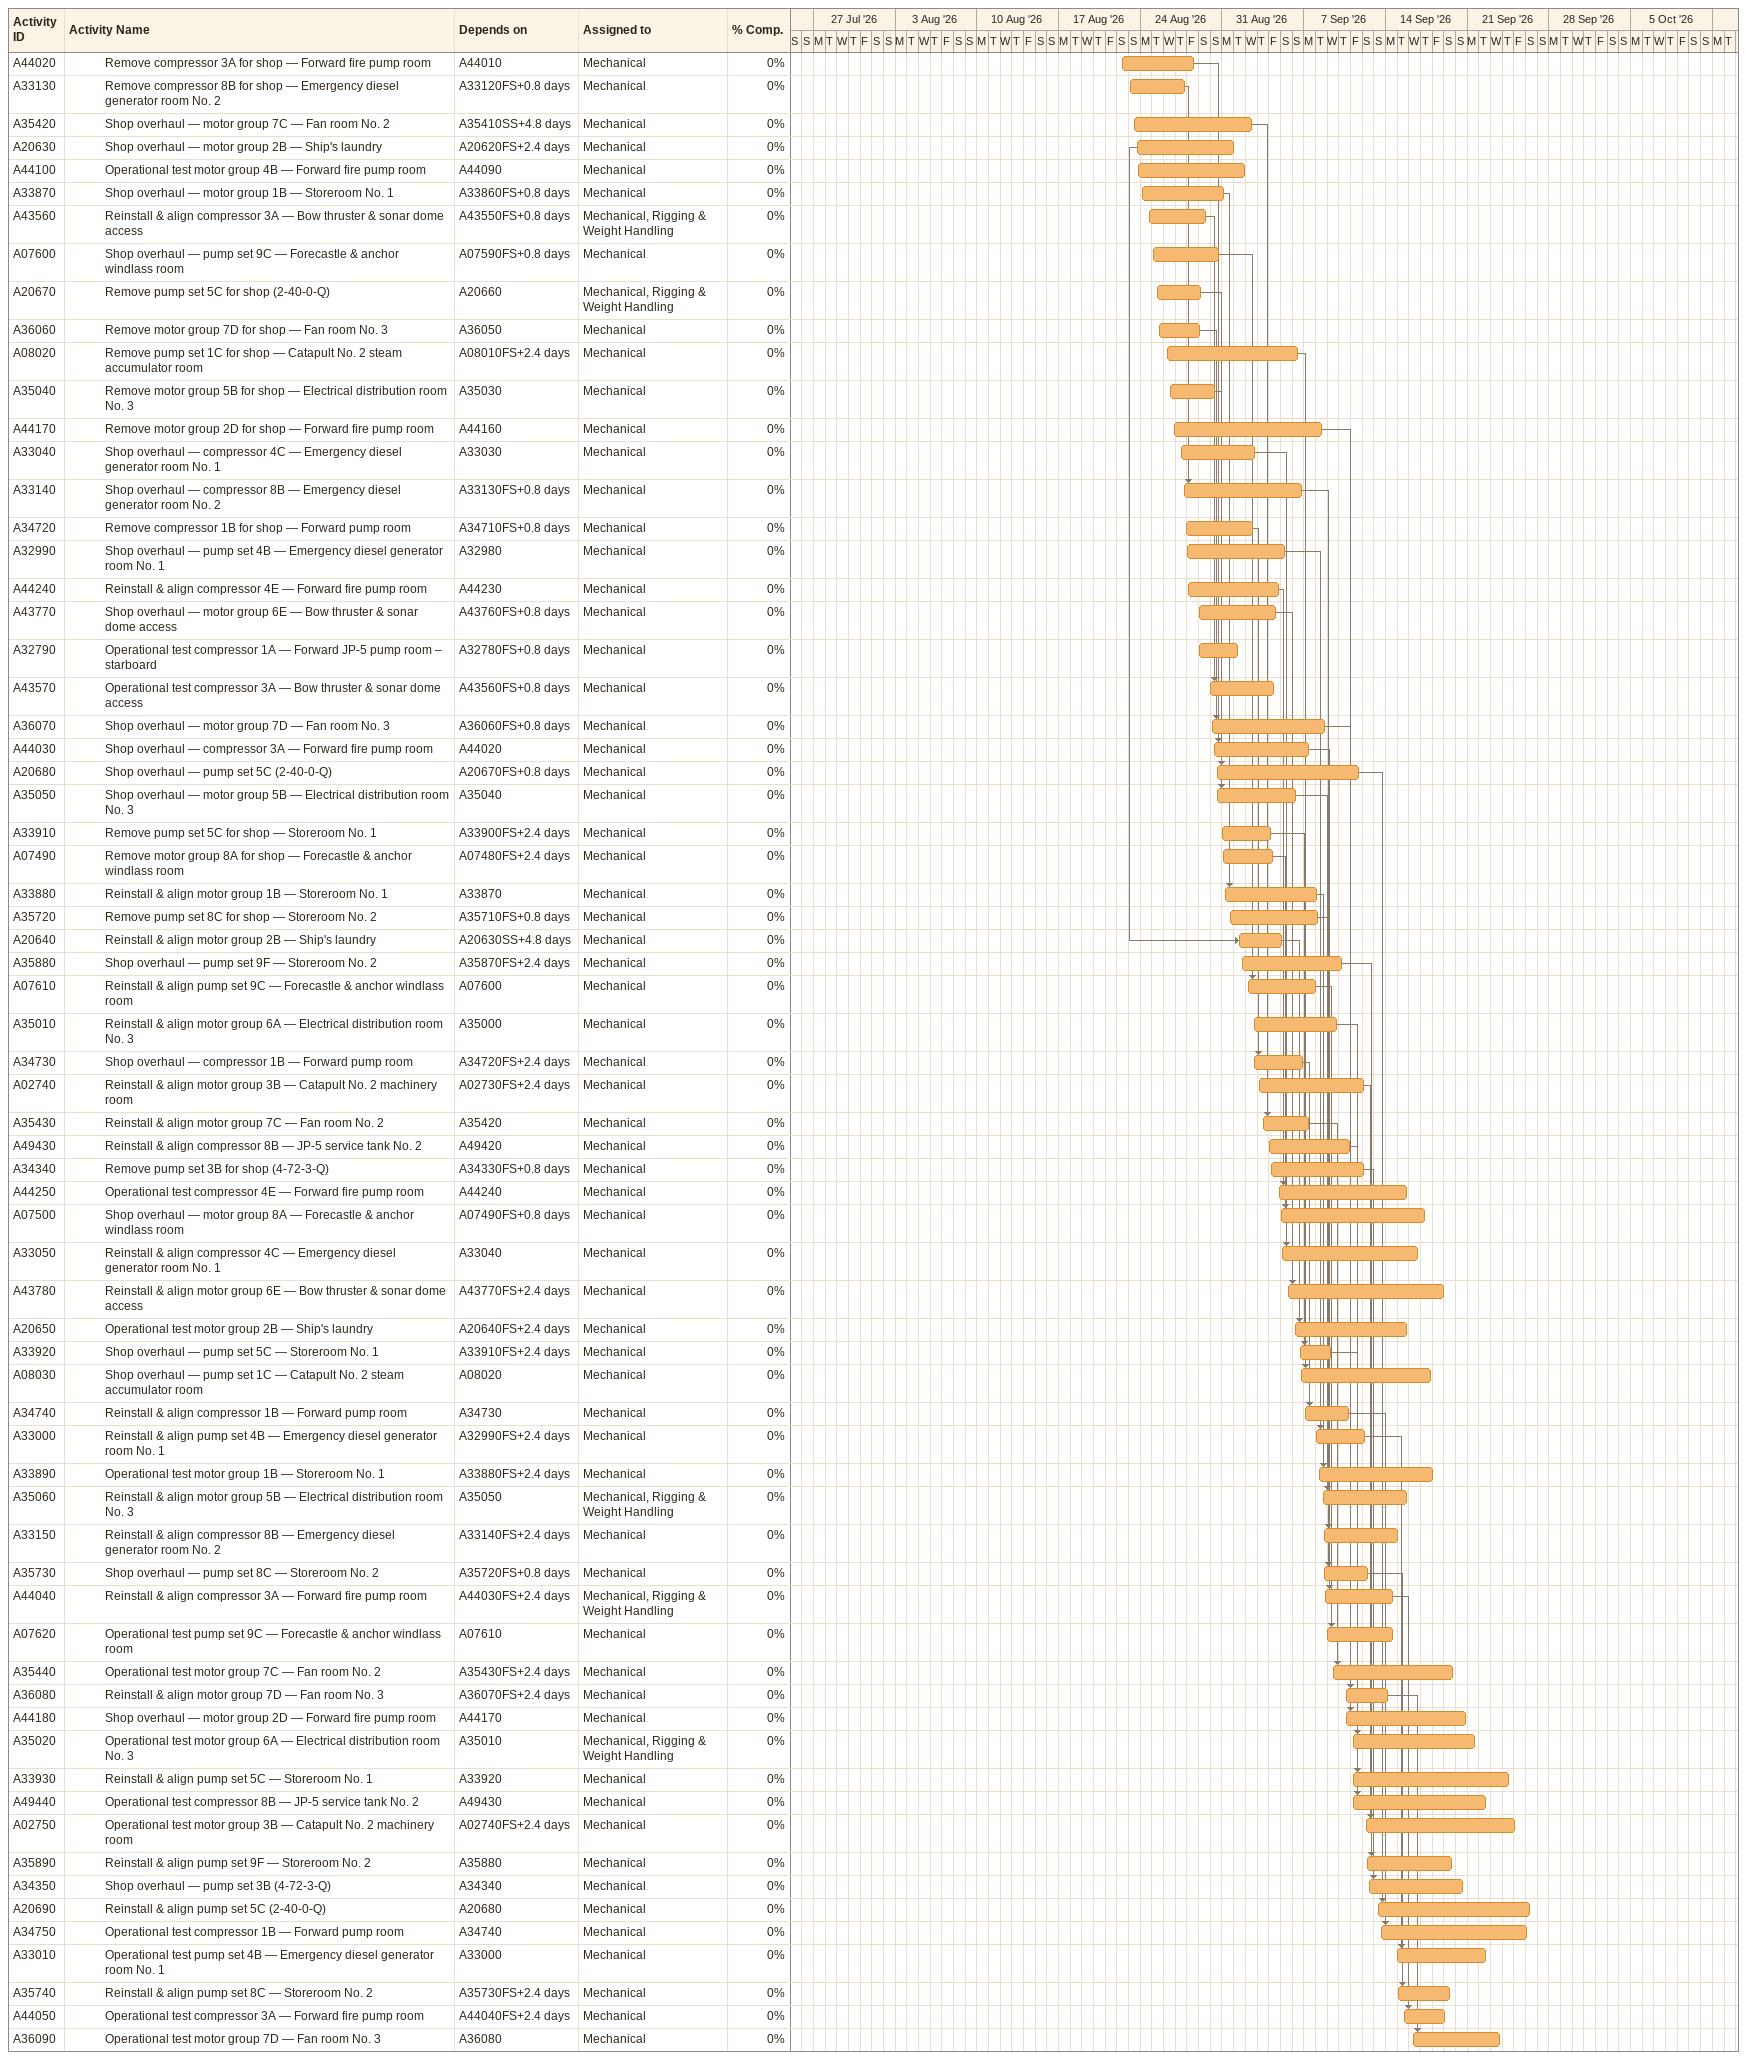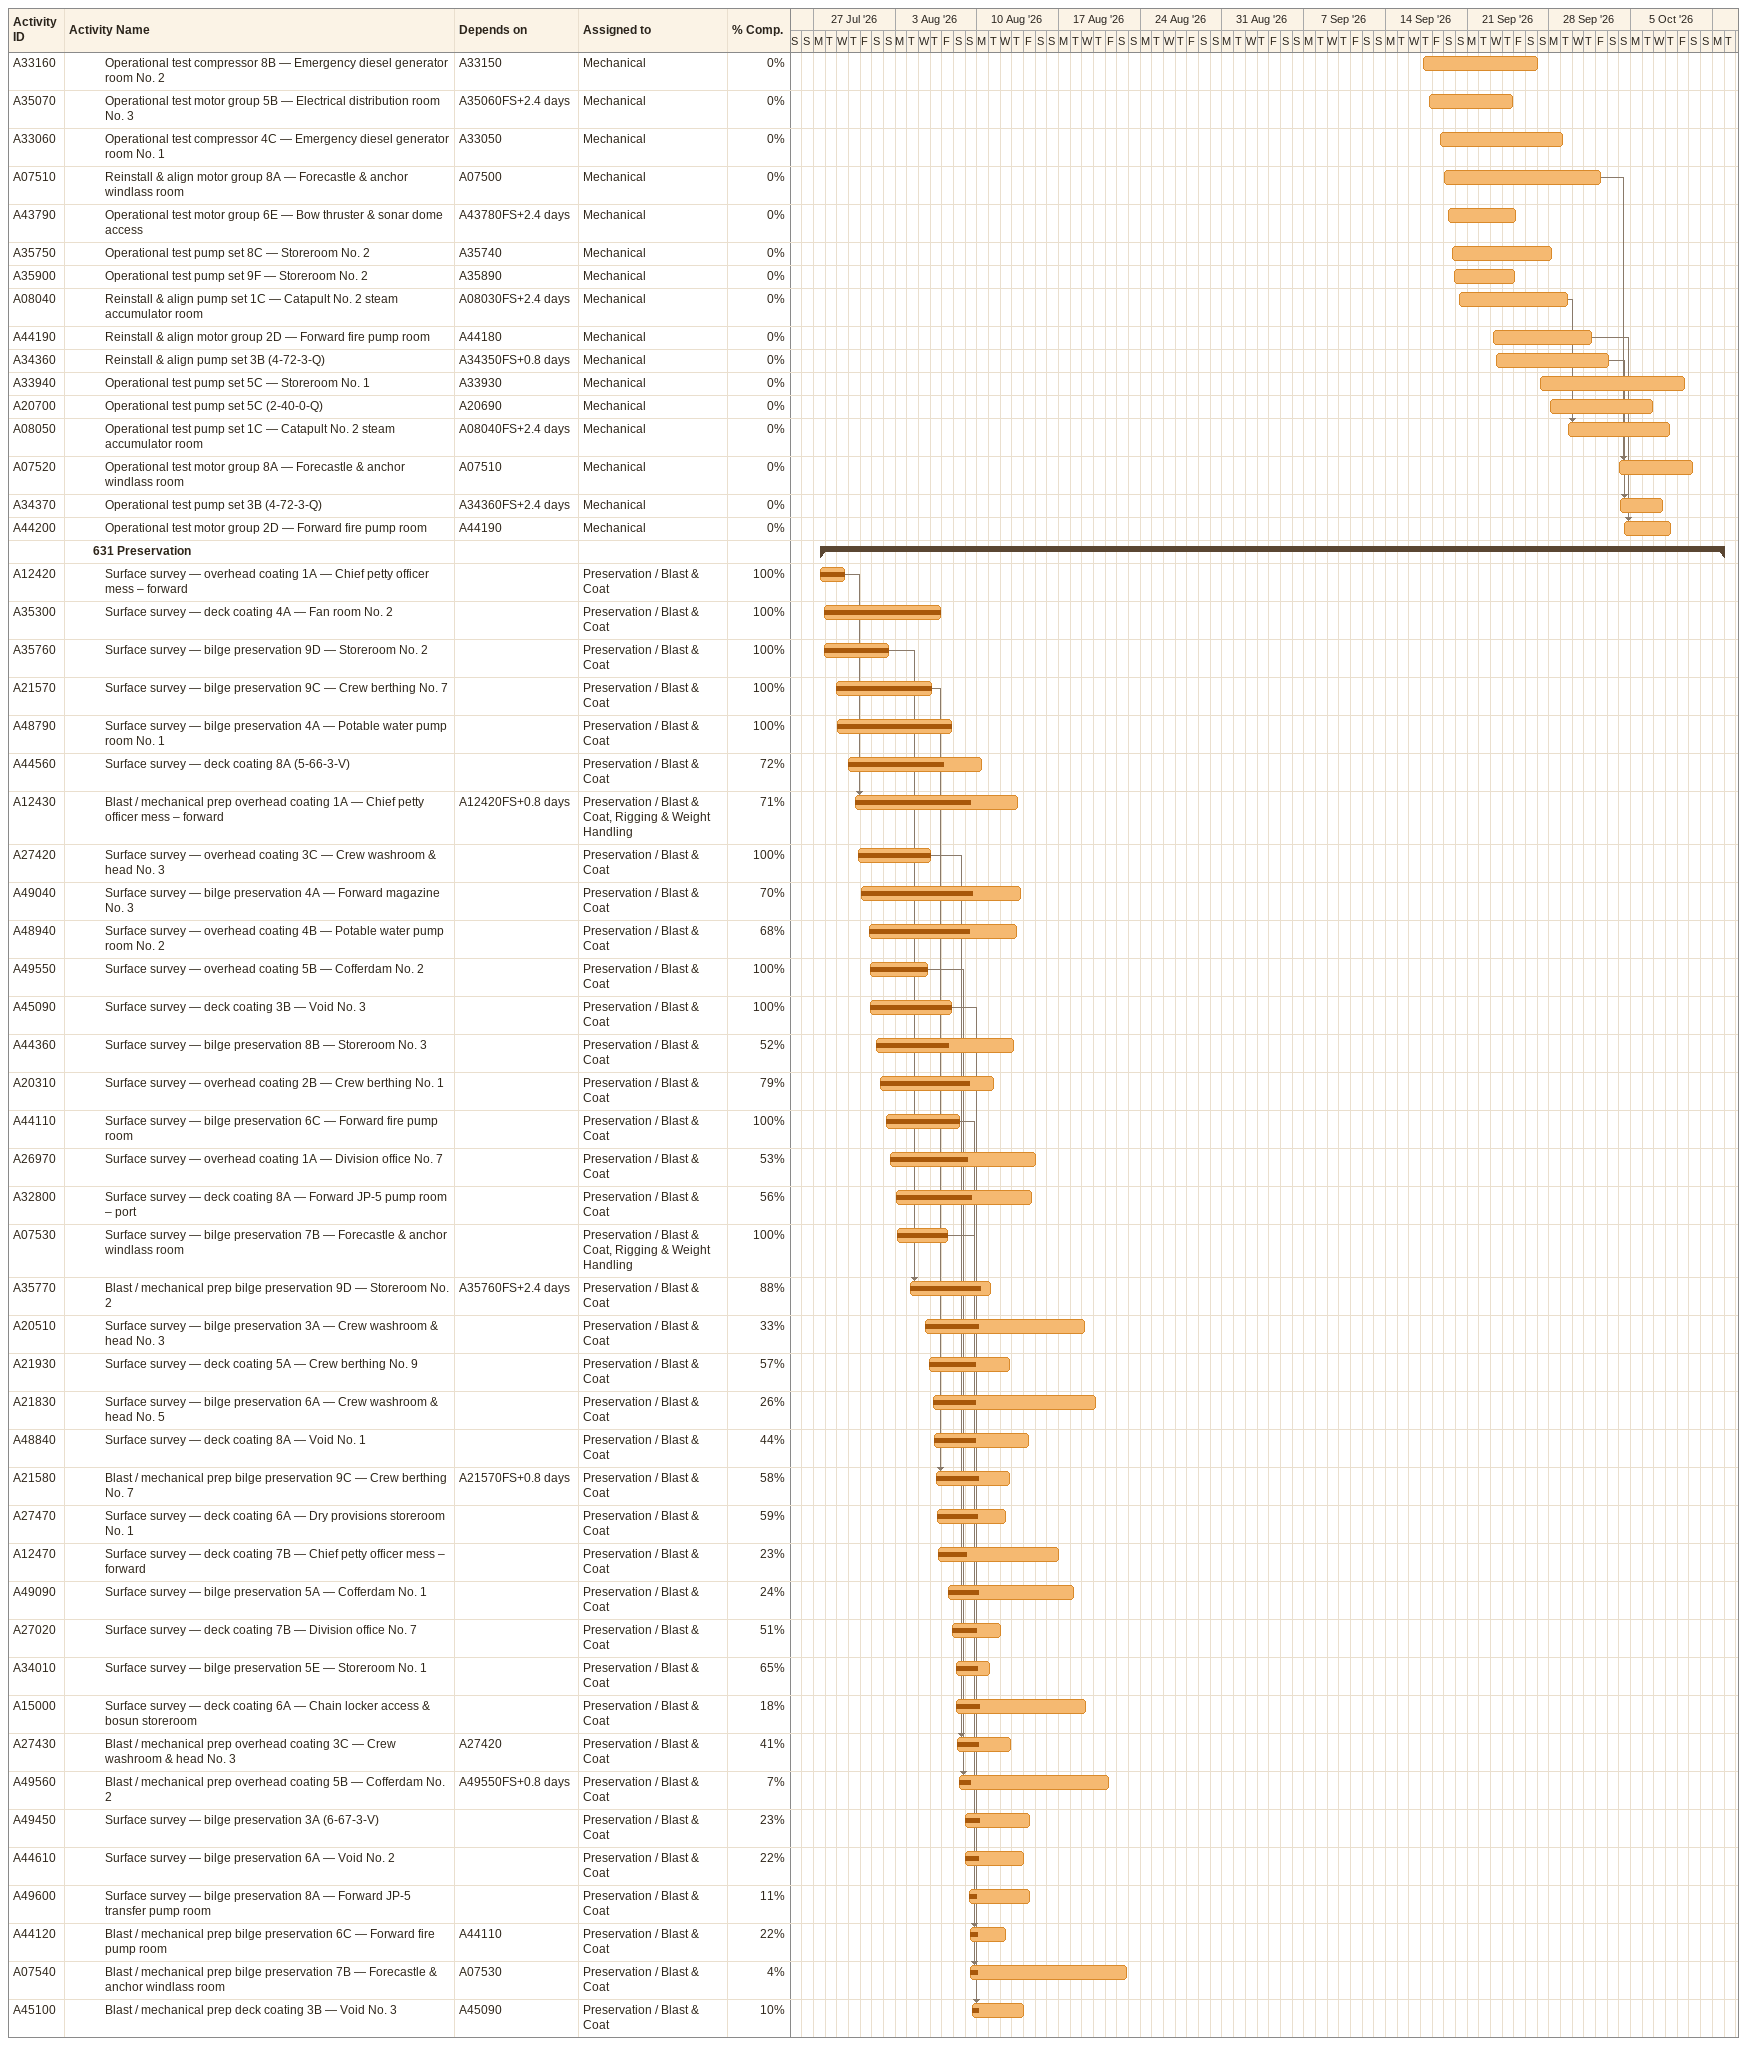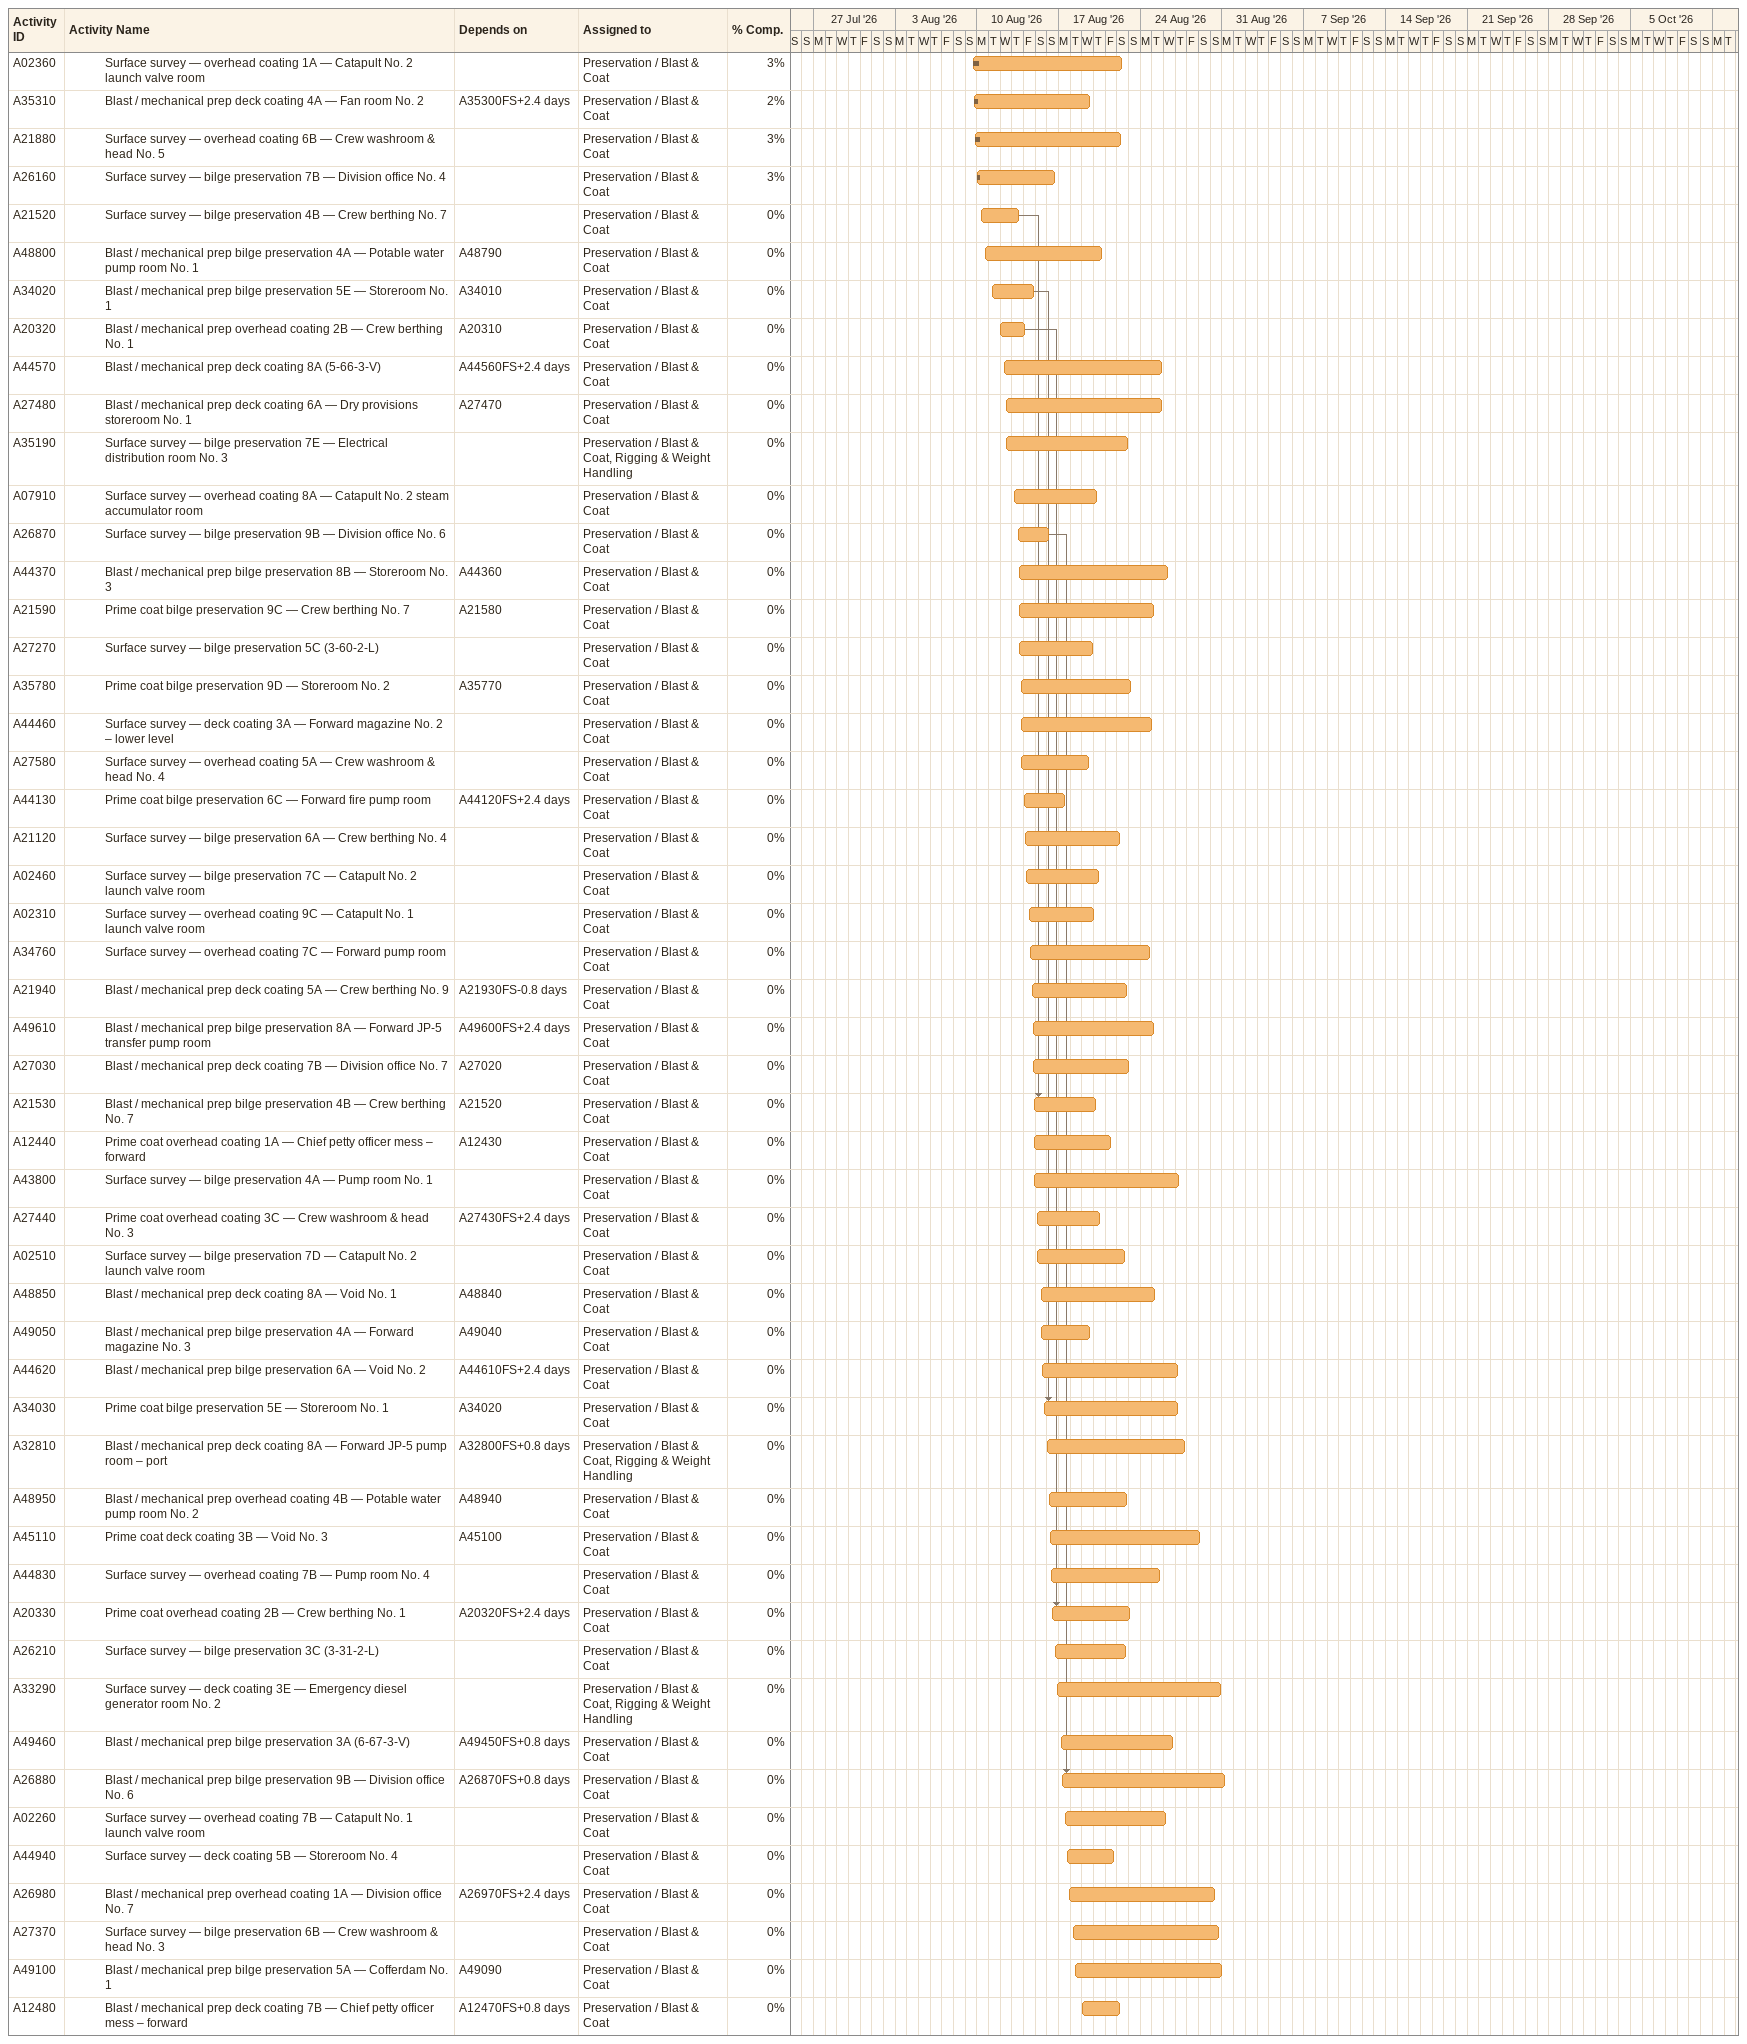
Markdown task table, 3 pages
| ID | Level | Task | Start | Finish | Predecessors | Resources | % complete |
|---|---|---|---|---|---|---|---|
| A44020 | 4 | Remove compressor 3A for shop — Forward fire pump room | 2026-08-22 | 2026-08-28 | A44010 | Mechanical | 0 |
| A33130 | 4 | Remove compressor 8B for shop — Emergency diesel generator room No. 2 | 2026-08-23 | 2026-08-27 | A33120FS+0.8d | Mechanical | 0 |
| A35420 | 4 | Shop overhaul — motor group 7C — Fan room No. 2 | 2026-08-23 | 2026-09-02 | A35410SS+4.8d | Mechanical | 0 |
| A20630 | 4 | Shop overhaul — motor group 2B — Ship's laundry | 2026-08-23 | 2026-08-31 | A20620FS+2.4d | Mechanical | 0 |
| A44100 | 4 | Operational test motor group 4B — Forward fire pump room | 2026-08-23 | 2026-09-01 | A44090 | Mechanical | 0 |
| A33870 | 4 | Shop overhaul — motor group 1B — Storeroom No. 1 | 2026-08-24 | 2026-08-31 | A33860FS+0.8d | Mechanical | 0 |
| A43560 | 4 | Reinstall & align compressor 3A — Bow thruster & sonar dome access | 2026-08-24 | 2026-08-29 | A43550FS+0.8d | Mechanical, Rigging & Weight Handling | 0 |
| A07600 | 4 | Shop overhaul — pump set 9C — Forecastle & anchor windlass room | 2026-08-25 | 2026-08-30 | A07590FS+0.8d | Mechanical | 0 |
| A20670 | 4 | Remove pump set 5C for shop (2-40-0-Q) | 2026-08-25 | 2026-08-29 | A20660 | Mechanical, Rigging & Weight Handling | 0 |
| A36060 | 4 | Remove motor group 7D for shop — Fan room No. 3 | 2026-08-25 | 2026-08-29 | A36050 | Mechanical | 0 |
| A08020 | 4 | Remove pump set 1C for shop — Catapult No. 2 steam accumulator room | 2026-08-26 | 2026-09-06 | A08010FS+2.4d | Mechanical | 0 |
| A35040 | 4 | Remove motor group 5B for shop — Electrical distribution room No. 3 | 2026-08-26 | 2026-08-30 | A35030 | Mechanical | 0 |
| A44170 | 4 | Remove motor group 2D for shop — Forward fire pump room | 2026-08-26 | 2026-09-08 | A44160 | Mechanical | 0 |
| A33040 | 4 | Shop overhaul — compressor 4C — Emergency diesel generator room No. 1 | 2026-08-27 | 2026-09-02 | A33030 | Mechanical | 0 |
| A33140 | 4 | Shop overhaul — compressor 8B — Emergency diesel generator room No. 2 | 2026-08-27 | 2026-09-06 | A33130FS+0.8d | Mechanical | 0 |
| A34720 | 4 | Remove compressor 1B for shop — Forward pump room | 2026-08-27 | 2026-09-02 | A34710FS+0.8d | Mechanical | 0 |
| A32990 | 4 | Shop overhaul — pump set 4B — Emergency diesel generator room No. 1 | 2026-08-28 | 2026-09-05 | A32980 | Mechanical | 0 |
| A44240 | 4 | Reinstall & align compressor 4E — Forward fire pump room | 2026-08-28 | 2026-09-04 | A44230 | Mechanical | 0 |
| A43770 | 4 | Shop overhaul — motor group 6E — Bow thruster & sonar dome access | 2026-08-29 | 2026-09-04 | A43760FS+0.8d | Mechanical | 0 |
| A32790 | 4 | Operational test compressor 1A — Forward JP-5 pump room – starboard | 2026-08-29 | 2026-09-01 | A32780FS+0.8d | Mechanical | 0 |
| A43570 | 4 | Operational test compressor 3A — Bow thruster & sonar dome access | 2026-08-29 | 2026-09-04 | A43560FS+0.8d | Mechanical | 0 |
| A36070 | 4 | Shop overhaul — motor group 7D — Fan room No. 3 | 2026-08-30 | 2026-09-08 | A36060FS+0.8d | Mechanical | 0 |
| A44030 | 4 | Shop overhaul — compressor 3A — Forward fire pump room | 2026-08-30 | 2026-09-07 | A44020 | Mechanical | 0 |
| A20680 | 4 | Shop overhaul — pump set 5C (2-40-0-Q) | 2026-08-30 | 2026-09-11 | A20670FS+0.8d | Mechanical | 0 |
| A35050 | 4 | Shop overhaul — motor group 5B — Electrical distribution room No. 3 | 2026-08-30 | 2026-09-06 | A35040 | Mechanical | 0 |
| A33910 | 4 | Remove pump set 5C for shop — Storeroom No. 1 | 2026-08-31 | 2026-09-04 | A33900FS+2.4d | Mechanical | 0 |
| A07490 | 4 | Remove motor group 8A for shop — Forecastle & anchor windlass room | 2026-08-31 | 2026-09-04 | A07480FS+2.4d | Mechanical | 0 |
| A33880 | 4 | Reinstall & align motor group 1B — Storeroom No. 1 | 2026-08-31 | 2026-09-08 | A33870 | Mechanical | 0 |
| A35720 | 4 | Remove pump set 8C for shop — Storeroom No. 2 | 2026-08-31 | 2026-09-08 | A35710FS+0.8d | Mechanical | 0 |
| A20640 | 4 | Reinstall & align motor group 2B — Ship's laundry | 2026-09-01 | 2026-09-05 | A20630SS+4.8d | Mechanical | 0 |
| A35880 | 4 | Shop overhaul — pump set 9F — Storeroom No. 2 | 2026-09-01 | 2026-09-10 | A35870FS+2.4d | Mechanical | 0 |
| A07610 | 4 | Reinstall & align pump set 9C — Forecastle & anchor windlass room | 2026-09-02 | 2026-09-07 | A07600 | Mechanical | 0 |
| A35010 | 4 | Reinstall & align motor group 6A — Electrical distribution room No. 3 | 2026-09-02 | 2026-09-09 | A35000 | Mechanical | 0 |
| A34730 | 4 | Shop overhaul — compressor 1B — Forward pump room | 2026-09-02 | 2026-09-06 | A34720FS+2.4d | Mechanical | 0 |
| A02740 | 4 | Reinstall & align motor group 3B — Catapult No. 2 machinery room | 2026-09-03 | 2026-09-12 | A02730FS+2.4d | Mechanical | 0 |
| A35430 | 4 | Reinstall & align motor group 7C — Fan room No. 2 | 2026-09-03 | 2026-09-07 | A35420 | Mechanical | 0 |
| A49430 | 4 | Reinstall & align compressor 8B — JP-5 service tank No. 2 | 2026-09-04 | 2026-09-10 | A49420 | Mechanical | 0 |
| A34340 | 4 | Remove pump set 3B for shop (4-72-3-Q) | 2026-09-04 | 2026-09-12 | A34330FS+0.8d | Mechanical | 0 |
| A44250 | 4 | Operational test compressor 4E — Forward fire pump room | 2026-09-04 | 2026-09-15 | A44240 | Mechanical | 0 |
| A07500 | 4 | Shop overhaul — motor group 8A — Forecastle & anchor windlass room | 2026-09-05 | 2026-09-17 | A07490FS+0.8d | Mechanical | 0 |
| A33050 | 4 | Reinstall & align compressor 4C — Emergency diesel generator room No. 1 | 2026-09-05 | 2026-09-16 | A33040 | Mechanical | 0 |
| A43780 | 4 | Reinstall & align motor group 6E — Bow thruster & sonar dome access | 2026-09-05 | 2026-09-18 | A43770FS+2.4d | Mechanical | 0 |
| A20650 | 4 | Operational test motor group 2B — Ship's laundry | 2026-09-06 | 2026-09-15 | A20640FS+2.4d | Mechanical | 0 |
| A33920 | 4 | Shop overhaul — pump set 5C — Storeroom No. 1 | 2026-09-06 | 2026-09-09 | A33910FS+2.4d | Mechanical | 0 |
| A08030 | 4 | Shop overhaul — pump set 1C — Catapult No. 2 steam accumulator room | 2026-09-06 | 2026-09-17 | A08020 | Mechanical | 0 |
| A34740 | 4 | Reinstall & align compressor 1B — Forward pump room | 2026-09-07 | 2026-09-10 | A34730 | Mechanical | 0 |
| A33000 | 4 | Reinstall & align pump set 4B — Emergency diesel generator room No. 1 | 2026-09-08 | 2026-09-12 | A32990FS+2.4d | Mechanical | 0 |
| A33890 | 4 | Operational test motor group 1B — Storeroom No. 1 | 2026-09-08 | 2026-09-18 | A33880FS+2.4d | Mechanical | 0 |
| A35060 | 4 | Reinstall & align motor group 5B — Electrical distribution room No. 3 | 2026-09-08 | 2026-09-15 | A35050 | Mechanical, Rigging & Weight Handling | 0 |
| A33150 | 4 | Reinstall & align compressor 8B — Emergency diesel generator room No. 2 | 2026-09-08 | 2026-09-14 | A33140FS+2.4d | Mechanical | 0 |
| A35730 | 4 | Shop overhaul — pump set 8C — Storeroom No. 2 | 2026-09-08 | 2026-09-12 | A35720FS+0.8d | Mechanical | 0 |
| A44040 | 4 | Reinstall & align compressor 3A — Forward fire pump room | 2026-09-08 | 2026-09-14 | A44030FS+2.4d | Mechanical, Rigging & Weight Handling | 0 |
| A07620 | 4 | Operational test pump set 9C — Forecastle & anchor windlass room | 2026-09-09 | 2026-09-14 | A07610 | Mechanical | 0 |
| A35440 | 4 | Operational test motor group 7C — Fan room No. 2 | 2026-09-09 | 2026-09-19 | A35430FS+2.4d | Mechanical | 0 |
| A36080 | 4 | Reinstall & align motor group 7D — Fan room No. 3 | 2026-09-10 | 2026-09-14 | A36070FS+2.4d | Mechanical | 0 |
| A44180 | 4 | Shop overhaul — motor group 2D — Forward fire pump room | 2026-09-10 | 2026-09-20 | A44170 | Mechanical | 0 |
| A35020 | 4 | Operational test motor group 6A — Electrical distribution room No. 3 | 2026-09-11 | 2026-09-21 | A35010 | Mechanical, Rigging & Weight Handling | 0 |
| A33930 | 4 | Reinstall & align pump set 5C — Storeroom No. 1 | 2026-09-11 | 2026-09-24 | A33920 | Mechanical | 0 |
| A49440 | 4 | Operational test compressor 8B — JP-5 service tank No. 2 | 2026-09-11 | 2026-09-22 | A49430 | Mechanical | 0 |
| A02750 | 4 | Operational test motor group 3B — Catapult No. 2 machinery room | 2026-09-12 | 2026-09-25 | A02740FS+2.4d | Mechanical | 0 |
| A35890 | 4 | Reinstall & align pump set 9F — Storeroom No. 2 | 2026-09-12 | 2026-09-19 | A35880 | Mechanical | 0 |
| A34350 | 4 | Shop overhaul — pump set 3B (4-72-3-Q) | 2026-09-12 | 2026-09-20 | A34340 | Mechanical | 0 |
| A20690 | 4 | Reinstall & align pump set 5C (2-40-0-Q) | 2026-09-13 | 2026-09-26 | A20680 | Mechanical | 0 |
| A34750 | 4 | Operational test compressor 1B — Forward pump room | 2026-09-13 | 2026-09-26 | A34740 | Mechanical | 0 |
| A33010 | 4 | Operational test pump set 4B — Emergency diesel generator room No. 1 | 2026-09-15 | 2026-09-22 | A33000 | Mechanical | 0 |
| A35740 | 4 | Reinstall & align pump set 8C — Storeroom No. 2 | 2026-09-15 | 2026-09-19 | A35730FS+2.4d | Mechanical | 0 |
| A44050 | 4 | Operational test compressor 3A — Forward fire pump room | 2026-09-15 | 2026-09-19 | A44040FS+2.4d | Mechanical | 0 |
| A36090 | 4 | Operational test motor group 7D — Fan room No. 3 | 2026-09-16 | 2026-09-23 | A36080 | Mechanical | 0 |
| A33160 | 4 | Operational test compressor 8B — Emergency diesel generator room No. 2 | 2026-09-17 | 2026-09-27 | A33150 | Mechanical | 0 |
| A35070 | 4 | Operational test motor group 5B — Electrical distribution room No. 3 | 2026-09-17 | 2026-09-24 | A35060FS+2.4d | Mechanical | 0 |
| A33060 | 4 | Operational test compressor 4C — Emergency diesel generator room No. 1 | 2026-09-18 | 2026-09-29 | A33050 | Mechanical | 0 |
| A07510 | 4 | Reinstall & align motor group 8A — Forecastle & anchor windlass room | 2026-09-19 | 2026-10-02 | A07500 | Mechanical | 0 |
| A43790 | 4 | Operational test motor group 6E — Bow thruster & sonar dome access | 2026-09-19 | 2026-09-25 | A43780FS+2.4d | Mechanical | 0 |
| A35750 | 4 | Operational test pump set 8C — Storeroom No. 2 | 2026-09-19 | 2026-09-28 | A35740 | Mechanical | 0 |
| A35900 | 4 | Operational test pump set 9F — Storeroom No. 2 | 2026-09-19 | 2026-09-25 | A35890 | Mechanical | 0 |
| A08040 | 4 | Reinstall & align pump set 1C — Catapult No. 2 steam accumulator room | 2026-09-20 | 2026-09-29 | A08030FS+2.4d | Mechanical | 0 |
| A44190 | 4 | Reinstall & align motor group 2D — Forward fire pump room | 2026-09-23 | 2026-10-01 | A44180 | Mechanical | 0 |
| A34360 | 4 | Reinstall & align pump set 3B (4-72-3-Q) | 2026-09-23 | 2026-10-03 | A34350FS+0.8d | Mechanical | 0 |
| A33940 | 4 | Operational test pump set 5C — Storeroom No. 1 | 2026-09-27 | 2026-10-09 | A33930 | Mechanical | 0 |
| A20700 | 4 | Operational test pump set 5C (2-40-0-Q) | 2026-09-28 | 2026-10-06 | A20690 | Mechanical | 0 |
| A08050 | 4 | Operational test pump set 1C — Catapult No. 2 steam accumulator room | 2026-09-29 | 2026-10-08 | A08040FS+2.4d | Mechanical | 0 |
| A07520 | 4 | Operational test motor group 8A — Forecastle & anchor windlass room | 2026-10-04 | 2026-10-10 | A07510 | Mechanical | 0 |
| A34370 | 4 | Operational test pump set 3B (4-72-3-Q) | 2026-10-04 | 2026-10-07 | A34360FS+2.4d | Mechanical | 0 |
| A44200 | 4 | Operational test motor group 2D — Forward fire pump room | 2026-10-04 | 2026-10-08 | A44190 | Mechanical | 0 |
|  | 3 | **631 Preservation** | 2026-07-27 | 2026-10-13 |  |  |  |
| A12420 | 4 | Surface survey — overhead coating 1A — Chief petty officer mess – forward | 2026-07-27 | 2026-07-29 |  | Preservation / Blast & Coat | 100 |
| A35300 | 4 | Surface survey — deck coating 4A — Fan room No. 2 | 2026-07-27 | 2026-08-06 |  | Preservation / Blast & Coat | 100 |
| A35760 | 4 | Surface survey — bilge preservation 9D — Storeroom No. 2 | 2026-07-27 | 2026-08-02 |  | Preservation / Blast & Coat | 100 |
| A21570 | 4 | Surface survey — bilge preservation 9C — Crew berthing No. 7 | 2026-07-29 | 2026-08-06 |  | Preservation / Blast & Coat | 100 |
| A48790 | 4 | Surface survey — bilge preservation 4A — Potable water pump room No. 1 | 2026-07-29 | 2026-08-07 |  | Preservation / Blast & Coat | 100 |
| A44560 | 4 | Surface survey — deck coating 8A (5-66-3-V) | 2026-07-29 | 2026-08-10 |  | Preservation / Blast & Coat | 72 |
| A12430 | 4 | Blast / mechanical prep overhead coating 1A — Chief petty officer mess – forward | 2026-07-30 | 2026-08-13 | A12420FS+0.8d | Preservation / Blast & Coat, Rigging & Weight Handling | 71 |
| A27420 | 4 | Surface survey — overhead coating 3C — Crew washroom & head No. 3 | 2026-07-30 | 2026-08-06 |  | Preservation / Blast & Coat | 100 |
| A49040 | 4 | Surface survey — bilge preservation 4A — Forward magazine No. 3 | 2026-07-31 | 2026-08-13 |  | Preservation / Blast & Coat | 70 |
| A48940 | 4 | Surface survey — overhead coating 4B — Potable water pump room No. 2 | 2026-07-31 | 2026-08-13 |  | Preservation / Blast & Coat | 68 |
| A49550 | 4 | Surface survey — overhead coating 5B — Cofferdam No. 2 | 2026-07-31 | 2026-08-05 |  | Preservation / Blast & Coat | 100 |
| A45090 | 4 | Surface survey — deck coating 3B — Void No. 3 | 2026-07-31 | 2026-08-07 |  | Preservation / Blast & Coat | 100 |
| A44360 | 4 | Surface survey — bilge preservation 8B — Storeroom No. 3 | 2026-08-01 | 2026-08-13 |  | Preservation / Blast & Coat | 52 |
| A20310 | 4 | Surface survey — overhead coating 2B — Crew berthing No. 1 | 2026-08-01 | 2026-08-11 |  | Preservation / Blast & Coat | 79 |
| A44110 | 4 | Surface survey — bilge preservation 6C — Forward fire pump room | 2026-08-02 | 2026-08-08 |  | Preservation / Blast & Coat | 100 |
| A26970 | 4 | Surface survey — overhead coating 1A — Division office No. 7 | 2026-08-02 | 2026-08-15 |  | Preservation / Blast & Coat | 53 |
| A32800 | 4 | Surface survey — deck coating 8A — Forward JP-5 pump room – port | 2026-08-03 | 2026-08-14 |  | Preservation / Blast & Coat | 56 |
| A07530 | 4 | Surface survey — bilge preservation 7B — Forecastle & anchor windlass room | 2026-08-03 | 2026-08-07 |  | Preservation / Blast & Coat, Rigging & Weight Handling | 100 |
| A35770 | 4 | Blast / mechanical prep bilge preservation 9D — Storeroom No. 2 | 2026-08-04 | 2026-08-11 | A35760FS+2.4d | Preservation / Blast & Coat | 88 |
| A20510 | 4 | Surface survey — bilge preservation 3A — Crew washroom & head No. 3 | 2026-08-05 | 2026-08-19 |  | Preservation / Blast & Coat | 33 |
| A21930 | 4 | Surface survey — deck coating 5A — Crew berthing No. 9 | 2026-08-05 | 2026-08-12 |  | Preservation / Blast & Coat | 57 |
| A21830 | 4 | Surface survey — bilge preservation 6A — Crew washroom & head No. 5 | 2026-08-06 | 2026-08-20 |  | Preservation / Blast & Coat | 26 |
| A48840 | 4 | Surface survey — deck coating 8A — Void No. 1 | 2026-08-06 | 2026-08-14 |  | Preservation / Blast & Coat | 44 |
| A21580 | 4 | Blast / mechanical prep bilge preservation 9C — Crew berthing No. 7 | 2026-08-06 | 2026-08-12 | A21570FS+0.8d | Preservation / Blast & Coat | 58 |
| A27470 | 4 | Surface survey — deck coating 6A — Dry provisions storeroom No. 1 | 2026-08-06 | 2026-08-12 |  | Preservation / Blast & Coat | 59 |
| A12470 | 4 | Surface survey — deck coating 7B — Chief petty officer mess – forward | 2026-08-06 | 2026-08-16 |  | Preservation / Blast & Coat | 23 |
| A49090 | 4 | Surface survey — bilge preservation 5A — Cofferdam No. 1 | 2026-08-07 | 2026-08-18 |  | Preservation / Blast & Coat | 24 |
| A27020 | 4 | Surface survey — deck coating 7B — Division office No. 7 | 2026-08-07 | 2026-08-11 |  | Preservation / Blast & Coat | 51 |
| A34010 | 4 | Surface survey — bilge preservation 5E — Storeroom No. 1 | 2026-08-08 | 2026-08-11 |  | Preservation / Blast & Coat | 65 |
| A15000 | 4 | Surface survey — deck coating 6A — Chain locker access & bosun storeroom | 2026-08-08 | 2026-08-19 |  | Preservation / Blast & Coat | 18 |
| A27430 | 4 | Blast / mechanical prep overhead coating 3C — Crew washroom & head No. 3 | 2026-08-08 | 2026-08-12 | A27420 | Preservation / Blast & Coat | 41 |
| A49560 | 4 | Blast / mechanical prep overhead coating 5B — Cofferdam No. 2 | 2026-08-08 | 2026-08-21 | A49550FS+0.8d | Preservation / Blast & Coat | 7 |
| A49450 | 4 | Surface survey — bilge preservation 3A (6-67-3-V) | 2026-08-09 | 2026-08-14 |  | Preservation / Blast & Coat | 23 |
| A44610 | 4 | Surface survey — bilge preservation 6A — Void No. 2 | 2026-08-09 | 2026-08-14 |  | Preservation / Blast & Coat | 22 |
| A49600 | 4 | Surface survey — bilge preservation 8A — Forward JP-5 transfer pump room | 2026-08-09 | 2026-08-14 |  | Preservation / Blast & Coat | 11 |
| A44120 | 4 | Blast / mechanical prep bilge preservation 6C — Forward fire pump room | 2026-08-09 | 2026-08-12 | A44110 | Preservation / Blast & Coat | 22 |
| A07540 | 4 | Blast / mechanical prep bilge preservation 7B — Forecastle & anchor windlass room | 2026-08-09 | 2026-08-22 | A07530 | Preservation / Blast & Coat | 4 |
| A45100 | 4 | Blast / mechanical prep deck coating 3B — Void No. 3 | 2026-08-09 | 2026-08-14 | A45090 | Preservation / Blast & Coat | 10 |
| A02360 | 4 | Surface survey — overhead coating 1A — Catapult No. 2 launch valve room | 2026-08-09 | 2026-08-22 |  | Preservation / Blast & Coat | 3 |
| A35310 | 4 | Blast / mechanical prep deck coating 4A — Fan room No. 2 | 2026-08-09 | 2026-08-19 | A35300FS+2.4d | Preservation / Blast & Coat | 2 |
| A21880 | 4 | Surface survey — overhead coating 6B — Crew washroom & head No. 5 | 2026-08-09 | 2026-08-22 |  | Preservation / Blast & Coat | 3 |
| A26160 | 4 | Surface survey — bilge preservation 7B — Division office No. 4 | 2026-08-10 | 2026-08-16 |  | Preservation / Blast & Coat | 3 |
| A21520 | 4 | Surface survey — bilge preservation 4B — Crew berthing No. 7 | 2026-08-10 | 2026-08-13 |  | Preservation / Blast & Coat | 0 |
| A48800 | 4 | Blast / mechanical prep bilge preservation 4A — Potable water pump room No. 1 | 2026-08-10 | 2026-08-20 | A48790 | Preservation / Blast & Coat | 0 |
| A34020 | 4 | Blast / mechanical prep bilge preservation 5E — Storeroom No. 1 | 2026-08-11 | 2026-08-14 | A34010 | Preservation / Blast & Coat | 0 |
| A20320 | 4 | Blast / mechanical prep overhead coating 2B — Crew berthing No. 1 | 2026-08-12 | 2026-08-14 | A20310 | Preservation / Blast & Coat | 0 |
| A44570 | 4 | Blast / mechanical prep deck coating 8A (5-66-3-V) | 2026-08-12 | 2026-08-25 | A44560FS+2.4d | Preservation / Blast & Coat | 0 |
| A27480 | 4 | Blast / mechanical prep deck coating 6A — Dry provisions storeroom No. 1 | 2026-08-12 | 2026-08-25 | A27470 | Preservation / Blast & Coat | 0 |
| A35190 | 4 | Surface survey — bilge preservation 7E — Electrical distribution room No. 3 | 2026-08-12 | 2026-08-22 |  | Preservation / Blast & Coat, Rigging & Weight Handling | 0 |
| A07910 | 4 | Surface survey — overhead coating 8A — Catapult No. 2 steam accumulator room | 2026-08-13 | 2026-08-20 |  | Preservation / Blast & Coat | 0 |
| A26870 | 4 | Surface survey — bilge preservation 9B — Division office No. 6 | 2026-08-13 | 2026-08-16 |  | Preservation / Blast & Coat | 0 |
| A44370 | 4 | Blast / mechanical prep bilge preservation 8B — Storeroom No. 3 | 2026-08-13 | 2026-08-26 | A44360 | Preservation / Blast & Coat | 0 |
| A21590 | 4 | Prime coat bilge preservation 9C — Crew berthing No. 7 | 2026-08-13 | 2026-08-25 | A21580 | Preservation / Blast & Coat | 0 |
| A27270 | 4 | Surface survey — bilge preservation 5C (3-60-2-L) | 2026-08-13 | 2026-08-19 |  | Preservation / Blast & Coat | 0 |
| A35780 | 4 | Prime coat bilge preservation 9D — Storeroom No. 2 | 2026-08-13 | 2026-08-23 | A35770 | Preservation / Blast & Coat | 0 |
| A44460 | 4 | Surface survey — deck coating 3A — Forward magazine No. 2 – lower level | 2026-08-13 | 2026-08-24 |  | Preservation / Blast & Coat | 0 |
| A27580 | 4 | Surface survey — overhead coating 5A — Crew washroom & head No. 4 | 2026-08-13 | 2026-08-19 |  | Preservation / Blast & Coat | 0 |
| A44130 | 4 | Prime coat bilge preservation 6C — Forward fire pump room | 2026-08-14 | 2026-08-17 | A44120FS+2.4d | Preservation / Blast & Coat | 0 |
| A21120 | 4 | Surface survey — bilge preservation 6A — Crew berthing No. 4 | 2026-08-14 | 2026-08-22 |  | Preservation / Blast & Coat | 0 |
| A02460 | 4 | Surface survey — bilge preservation 7C — Catapult No. 2 launch valve room | 2026-08-14 | 2026-08-20 |  | Preservation / Blast & Coat | 0 |
| A02310 | 4 | Surface survey — overhead coating 9C — Catapult No. 1 launch valve room | 2026-08-14 | 2026-08-19 |  | Preservation / Blast & Coat | 0 |
| A34760 | 4 | Surface survey — overhead coating 7C — Forward pump room | 2026-08-14 | 2026-08-24 |  | Preservation / Blast & Coat | 0 |
| A21940 | 4 | Blast / mechanical prep deck coating 5A — Crew berthing No. 9 | 2026-08-14 | 2026-08-22 | A21930FS-0.8d | Preservation / Blast & Coat | 0 |
| A49610 | 4 | Blast / mechanical prep bilge preservation 8A — Forward JP-5 transfer pump room | 2026-08-14 | 2026-08-25 | A49600FS+2.4d | Preservation / Blast & Coat | 0 |
| A27030 | 4 | Blast / mechanical prep deck coating 7B — Division office No. 7 | 2026-08-14 | 2026-08-22 | A27020 | Preservation / Blast & Coat | 0 |
| A21530 | 4 | Blast / mechanical prep bilge preservation 4B — Crew berthing No. 7 | 2026-08-14 | 2026-08-20 | A21520 | Preservation / Blast & Coat | 0 |
| A12440 | 4 | Prime coat overhead coating 1A — Chief petty officer mess – forward | 2026-08-14 | 2026-08-21 | A12430 | Preservation / Blast & Coat | 0 |
| A43800 | 4 | Surface survey — bilge preservation 4A — Pump room No. 1 | 2026-08-14 | 2026-08-27 |  | Preservation / Blast & Coat | 0 |
| A27440 | 4 | Prime coat overhead coating 3C — Crew washroom & head No. 3 | 2026-08-15 | 2026-08-20 | A27430FS+2.4d | Preservation / Blast & Coat | 0 |
| A02510 | 4 | Surface survey — bilge preservation 7D — Catapult No. 2 launch valve room | 2026-08-15 | 2026-08-22 |  | Preservation / Blast & Coat | 0 |
| A48850 | 4 | Blast / mechanical prep deck coating 8A — Void No. 1 | 2026-08-15 | 2026-08-25 | A48840 | Preservation / Blast & Coat | 0 |
| A49050 | 4 | Blast / mechanical prep bilge preservation 4A — Forward magazine No. 3 | 2026-08-15 | 2026-08-19 | A49040 | Preservation / Blast & Coat | 0 |
| A44620 | 4 | Blast / mechanical prep bilge preservation 6A — Void No. 2 | 2026-08-15 | 2026-08-27 | A44610FS+2.4d | Preservation / Blast & Coat | 0 |
| A34030 | 4 | Prime coat bilge preservation 5E — Storeroom No. 1 | 2026-08-15 | 2026-08-27 | A34020 | Preservation / Blast & Coat | 0 |
| A32810 | 4 | Blast / mechanical prep deck coating 8A — Forward JP-5 pump room – port | 2026-08-16 | 2026-08-27 | A32800FS+0.8d | Preservation / Blast & Coat, Rigging & Weight Handling | 0 |
| A48950 | 4 | Blast / mechanical prep overhead coating 4B — Potable water pump room No. 2 | 2026-08-16 | 2026-08-22 | A48940 | Preservation / Blast & Coat | 0 |
| A45110 | 4 | Prime coat deck coating 3B — Void No. 3 | 2026-08-16 | 2026-08-29 | A45100 | Preservation / Blast & Coat | 0 |
| A44830 | 4 | Surface survey — overhead coating 7B — Pump room No. 4 | 2026-08-16 | 2026-08-25 |  | Preservation / Blast & Coat | 0 |
| A20330 | 4 | Prime coat overhead coating 2B — Crew berthing No. 1 | 2026-08-16 | 2026-08-23 | A20320FS+2.4d | Preservation / Blast & Coat | 0 |
| A26210 | 4 | Surface survey — bilge preservation 3C (3-31-2-L) | 2026-08-16 | 2026-08-22 |  | Preservation / Blast & Coat | 0 |
| A33290 | 4 | Surface survey — deck coating 3E — Emergency diesel generator room No. 2 | 2026-08-16 | 2026-08-30 |  | Preservation / Blast & Coat, Rigging & Weight Handling | 0 |
| A49460 | 4 | Blast / mechanical prep bilge preservation 3A (6-67-3-V) | 2026-08-17 | 2026-08-26 | A49450FS+0.8d | Preservation / Blast & Coat | 0 |
| A26880 | 4 | Blast / mechanical prep bilge preservation 9B — Division office No. 6 | 2026-08-17 | 2026-08-31 | A26870FS+0.8d | Preservation / Blast & Coat | 0 |
| A02260 | 4 | Surface survey — overhead coating 7B — Catapult No. 1 launch valve room | 2026-08-17 | 2026-08-26 |  | Preservation / Blast & Coat | 0 |
| A44940 | 4 | Surface survey — deck coating 5B — Storeroom No. 4 | 2026-08-17 | 2026-08-21 |  | Preservation / Blast & Coat | 0 |
| A26980 | 4 | Blast / mechanical prep overhead coating 1A — Division office No. 7 | 2026-08-17 | 2026-08-30 | A26970FS+2.4d | Preservation / Blast & Coat | 0 |
| A27370 | 4 | Surface survey — bilge preservation 6B — Crew washroom & head No. 3 | 2026-08-18 | 2026-08-30 |  | Preservation / Blast & Coat | 0 |
| A49100 | 4 | Blast / mechanical prep bilge preservation 5A — Cofferdam No. 1 | 2026-08-18 | 2026-08-30 | A49090 | Preservation / Blast & Coat | 0 |
| A12480 | 4 | Blast / mechanical prep deck coating 7B — Chief petty officer mess – forward | 2026-08-19 | 2026-08-22 | A12470FS+0.8d | Preservation / Blast & Coat | 0 |
